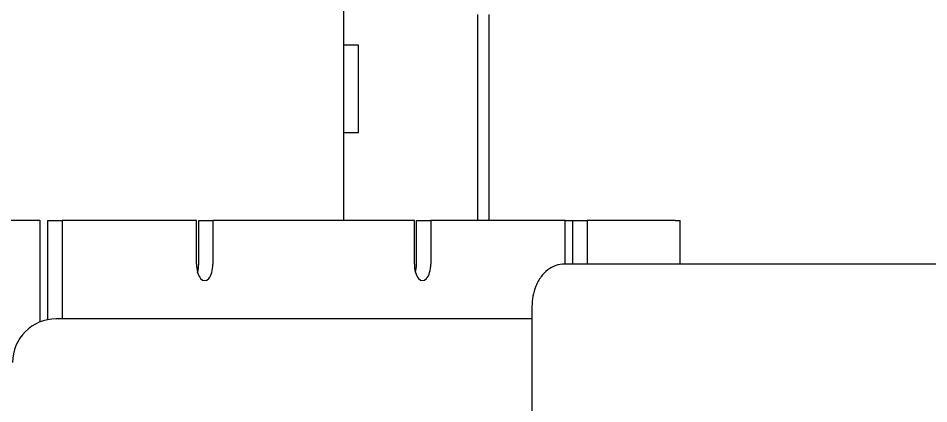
# Model space of a CAD drawing. Header units: inches. Extents: x 12 to 318, y 5 to 204.
# Drawn here: x 155.16 to 165.56, y 74.57 to 78.98 of the extents above; entities that cross this region are included whole.
import ezdxf

# ---------------------------------------------------------------- set-up
doc = ezdxf.new("R2010")
doc.units = ezdxf.units.IN
doc.header["$LTSCALE"] = 9.5
doc.header["$MEASUREMENT"] = 0
doc.layers.add('Dimension', color=7, linetype='Continuous', lineweight=25)
doc.layers.add('Visible', color=7, linetype='Continuous', lineweight=18)
doc.styles.add('Standard D-E', font='arial.ttf')
doc.dimstyles.new('in [mm] D-E NeptuneBenson', dxfattribs={"dimscale": 9.5, "dimtxt": 0.15, "dimasz": 0.098425, "dimexe": 0.125, "dimexo": 0.063, "dimgap": 0.031496, "dimtad": 0, "dimtih": 1, "dimtoh": 1, "dimdec": 4, "dimrnd": 1e-08, "dimzin": 3, "dimdsep": 46, "dimlunit": 5, "dimtxsty": 'Standard D-E', "dimcen": 0.09, "dimdle": 0.393701, "dimclrd": 256, "dimclre": 256, "dimclrt": 256, "dimadec": 1, "dimazin": 1, "dimtfac": 1, "dimtofl": 0, "dimtmove": 0, "dimatfit": 3, "dimfxl": 1, "dimfrac": 1, "dimtolj": 1, "dimtzin": 4, "dimlwd": -1, "dimlwe": -1, "dimarcsym": 0})

# ---------------------------------------------------------------- blocks, each defined once
blk = doc.blocks.new('*D26')
at = {"layer": 'Defpoints', "color": 0, "transparency": 16777216}
for p in [(157.797, 101.039), (159.202, 28.059), (174.638, 28.059)]:
    blk.add_point(p, dxfattribs=at)
at = {"layer": 'Dimension', "transparency": 16777216}
for p, q in [((158.396, 101.039), (175.825, 101.039)), ((174.638, 100.104), (174.638, 83.82)), ((174.638, 28.994), (174.638, 79.341)), ((159.801, 28.059), (175.825, 28.059))]:
    blk.add_line(p, q, dxfattribs=at)
for points in [[(174.482, 100.104), (174.794, 100.104), (174.638, 101.039)], [(174.482, 28.994), (174.794, 28.994), (174.638, 28.059)]]:
    blk.add_solid(points, dxfattribs=at)
at = {"layer": 'Dimension', "transparency": 16777216, "char_height": 1.425, "attachment_point": 5, "style": 'Standard D-E'}
for s, insert in [('\\A1; 73 in', (174.638, 82.608)), ('\\A1;[1853.7 mm]', (174.638, 80.368))]:
    blk.add_mtext(s, dxfattribs=dict(at, insert=insert))
blk = doc.blocks.new('*D27')
at = {"layer": 'Defpoints', "color": 0, "transparency": 16777216}
for p in [(144.797, 108.337), (183.91, 108.337), (159.202, 28.059)]:
    blk.add_point(p, dxfattribs=at)
at = {"layer": 'Dimension', "transparency": 16777216}
for p, q in [((145.396, 108.337), (185.098, 108.337)), ((183.91, 107.402), (183.91, 71.15)), ((183.91, 28.994), (183.91, 65.247)), ((159.801, 28.059), (185.098, 28.059))]:
    blk.add_line(p, q, dxfattribs=at)
for points in [[(183.754, 107.402), (184.066, 107.402), (183.91, 108.337)], [(183.754, 28.994), (184.066, 28.994), (183.91, 28.059)]]:
    blk.add_solid(points, dxfattribs=at)
at = {"layer": 'Dimension', "transparency": 16777216, "char_height": 1.425, "attachment_point": 5, "style": 'Standard D-E'}
for s, insert in [('\\A1; 80{\\H1x;\\S1#4;} in', (183.91, 69.938)), ('\\A1;[2039.1 mm]', (183.91, 66.986))]:
    blk.add_mtext(s, dxfattribs=dict(at, insert=insert))

msp = doc.modelspace()

# ---------------------------------------------------------------- linework, layer by layer
at = {"layer": 'Visible'}
for p, q in [((158.877257, 76.669365), (158.877257, 79.294365)), ((160.407803, 76.669365), (160.407803, 79.01907)), ((160.532803, 79.01907), (160.532803, 76.669365)), ((159.045458, 78.669365), (158.877257, 78.669365)), ((159.045458, 77.669365), (159.045458, 78.669365)), ((159.045458, 77.669365), (158.877257, 77.669365)), ((155.406927, 76.669365), (154.40025, 76.669365)), ((155.406927, 75.509639), (155.406927, 76.669365)), ((155.494548, 76.669365), (155.656927, 76.669365)), ((155.494548, 75.535167), (155.494548, 76.669365)), ((157.193177, 76.669365), (155.656927, 76.669365)), ((155.656927, 76.669365), (155.656927, 75.544365)), ((157.193177, 76.169365), (157.193177, 76.669365)), ((157.218298, 76.669365), (157.380677, 76.669365)), ((157.218298, 76.169365), (157.218298, 76.669365)), ((159.683177, 76.669365), (157.380677, 76.669365)), ((157.380677, 76.669365), (157.380677, 76.169365)), ((159.683177, 76.169365), (159.683177, 76.669365)), ((159.708298, 76.669365), (159.870677, 76.669365)), ((159.708298, 76.169365), (159.708298, 76.669365)), ((161.406927, 76.669365), (159.870677, 76.669365)), ((159.870677, 76.669365), (159.870677, 76.169365)), ((161.406927, 76.669365), (161.494548, 76.669365)), ((161.406927, 76.169365), (161.406927, 76.669365)), ((161.494548, 76.669365), (161.656927, 76.669365)), ((161.494548, 76.169365), (161.494548, 76.669365)), ((162.663605, 76.669365), (161.656927, 76.669365)), ((161.656927, 76.669365), (161.656927, 76.169365)), ((162.663605, 76.669365), (162.722219, 76.669365)), ((162.722219, 76.169365), (162.722219, 76.669365)), ((161.618697, 76.169365), (161.40219, 76.169365)), ((168.868697, 76.169365), (161.618697, 76.169365)), ((161.02719, 75.669365), (161.02719, 58.919365)), ((161.02719, 75.544365), (155.590013, 75.544365))]:
    msp.add_line(p, q, dxfattribs=at)
msp.add_arc((155.590013, 75.044365), 0.5, 90, 180, dxfattribs=at)
for centre, major_axis, start_param, end_param in [((157.286927, 76.169365), (0, -0.1875), 4.71238898, 7.853981634), ((157.124548, 76.169365), (0, 0.1875), 4.188790205, 4.71238898), ((159.776927, 76.169365), (0, -0.1875), 4.71238898, 7.853981634), ((159.614548, 76.169365), (0, 0.1875), 4.188790205, 4.71238898)]:
    msp.add_ellipse(centre, major_axis=major_axis, ratio=0.5, start_param=start_param, end_param=end_param, dxfattribs=at)
msp.add_open_spline([(161.40219, 76.169365), (161.366914, 76.169365), (161.331802, 76.163135), (161.265946, 76.140617), (161.235891, 76.123812), (161.178527, 76.0815), (161.153687, 76.055019), (161.106105, 75.991894), (161.086859, 75.954663), (161.056981, 75.879385), (161.046506, 75.841182), (161.032083, 75.763791), (161.028198, 75.724612), (161.027247, 75.680023), (161.02719, 75.674694), (161.02719, 75.669365)], degree=3, knots=[1.570796327, 1.570796327, 1.570796327, 1.570796327, 1.740124411, 1.740124411, 1.924116065, 1.924116065, 2.156482111, 2.156482111, 2.470641376, 2.470641376, 2.784800641, 2.784800641, 3.098959907, 3.098959907, 3.141592654, 3.141592654, 3.141592654, 3.141592654], dxfattribs=at)

# ---------------------------------------------------------------- dimensions: what is measured, and where the dimension line sits
at = {"layer": 'Dimension'}
for base, p1, p2, text, picture, middle in [((183.910165, 108.337365), (159.202494, 28.059365), (144.797257, 108.337365), ' <> in\\X[2039.1 mm]', '*D27', (183.910165, 68.198365)), ((174.63792, 28.059365), (157.797257, 101.039365), (159.202494, 28.059365), ' <> in\\X[1853.7 mm]', '*D26', (174.63792, 81.580566))]:
    dim = msp.add_linear_dim(base=base, p1=p1, p2=p2, angle=90, text=text, dimstyle='in [mm] D-E NeptuneBenson', override={"dimgap": 0.031496, "dimdec": 4, "dimpost": '', "dimtol": 0, "dimlim": 0, "dimtp": 0, "dimtm": 0, "dimtdec": 2, "dimatfit": 1}, dxfattribs=at)
    dim.commit()
    dim.dimension.update_dxf_attribs({"geometry": picture, "text_midpoint": middle, "dimtype": 160})

doc.saveas('drawing.dxf')
